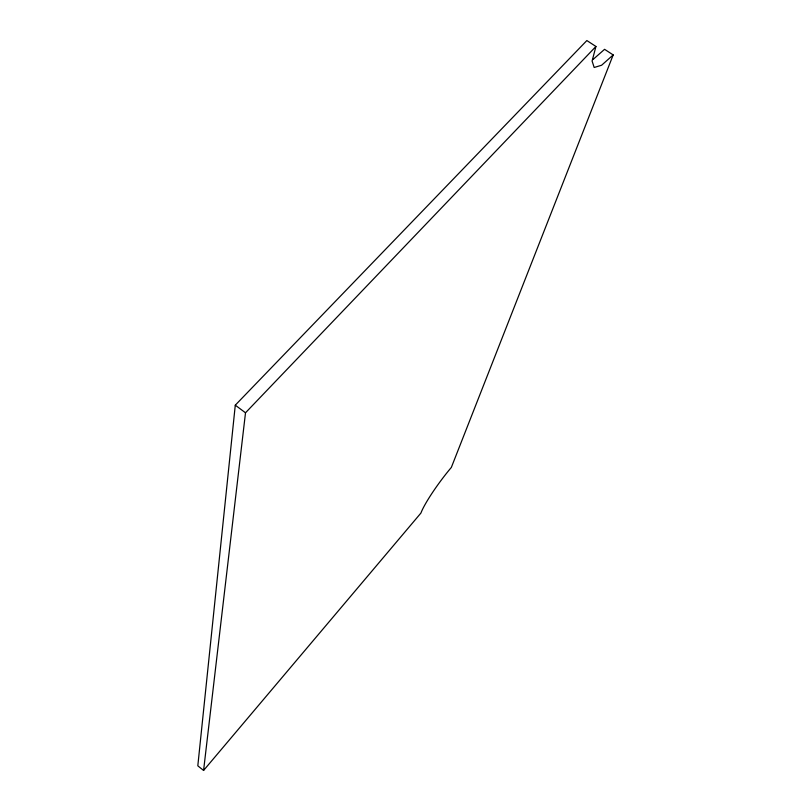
<?xml version="1.0" encoding="UTF-8"?>
<svg xmlns="http://www.w3.org/2000/svg" width="811" height="811" viewBox="0 0 811 811"><rect width="100%" height="100%" fill="white"/><g stroke="black" fill="none" stroke-linecap="round" stroke-linejoin="round"><path stroke-width="1.22" d="M613.187 54.925L601.63 65.225L594.179 67.485L592.091 61.048L595.933 46.47L586.86 40.55L235.281 405.176L197.813 765.817L203.581 770.45L420.919 513.059A40.124 5.413 -53.7 0 1 451.342 467.43L613.187 54.925L604.58 49.319L592.953 59.548M203.581 770.45L245.51 412.789L595.933 46.47M235.281 405.176L245.51 412.789"/></g></svg>
